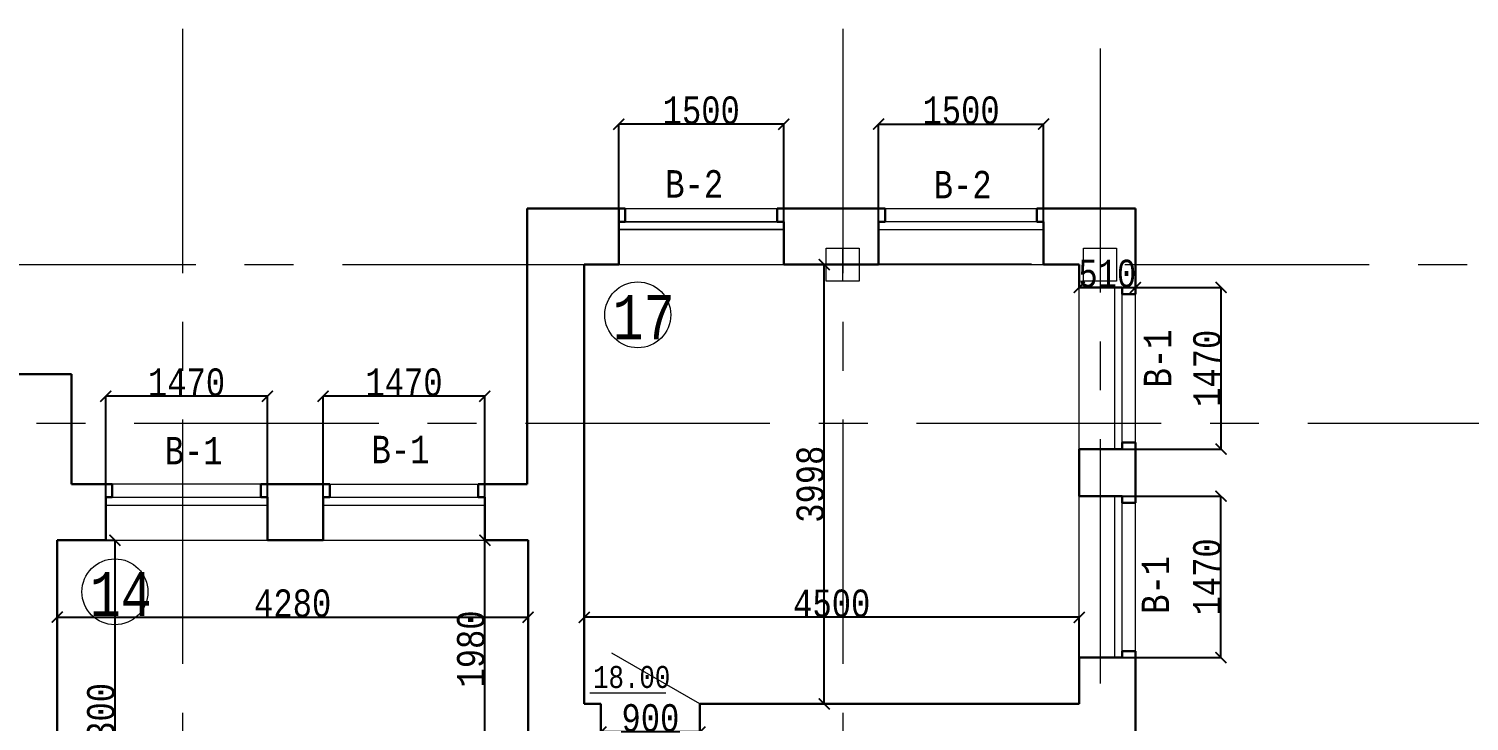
# Model space of a CAD drawing. Header units: millimetres. Extents: x -689206 to 4969298, y -1019800 to 703299.
# Drawn here: x 77044 to 90138, y -204329 to -198029 of the extents above; entities that cross this region are included whole.
import ezdxf

# ---------------------------------------------------------------- set-up
doc = ezdxf.new("R2010")
doc.units = ezdxf.units.MM
doc.linetypes.add('осеваяX2', pattern=[101.6, 63.5, -12.7, 12.7, -12.7])
for name, color, linetype, lineweight in [('ОКНА', 250, 'Continuous', 20), ('РАЗМЕРЫ', 7, 'Continuous', 9), ('Слой1', 7, 'Continuous', 30), ('стены', 7, 'Continuous', 20)]:
    doc.layers.add(name, color=color, linetype=linetype, lineweight=lineweight)
doc.layers.add('четотам', color=7, linetype='Continuous')
doc.styles.add('Аннотативный', font='isocteur.ttf', dxfattribs={"width": 0.7, "height": 250})
doc.dimstyles.new('Аннотативный', dxfattribs={"dimscale": 0, "dimtxt": 250, "dimasz": 100, "dimexe": 1.25, "dimexo": 0.625, "dimtad": 1, "dimdec": 0, "dimtxsty": 'Аннотативный', "dimblk": 'ARCHTICK', "dimcen": 2.5, "dimadec": 0, "dimazin": 0, "dimtfac": 1, "dimtdec": 0, "dimtmove": 0, "dimatfit": 3, "dimfxl": 1, "dimarcsym": 0})

# ---------------------------------------------------------------- blocks, each defined once
blk = doc.blocks.new('_ArchTick')
at = {"color": 0, "linetype": 'ByBlock', "const_width": 0.15}
blk.add_lwpolyline([(-0.5, -0.5), (0.5, 0.5)], dxfattribs=at)
blk = doc.blocks.new('*D2247')
at = {"layer": 'Defpoints', "color": 0, "lineweight": 15, "transparency": 16777216}
for p in [(82407, -198897), (82407, -200172), (83907, -200172)]:
    blk.add_point(p, dxfattribs=at)
at = {"layer": 'стены', "color": 0, "lineweight": -2, "transparency": 16777216}
for p, q in [((82407, -200171), (82407, -198896)), ((83907, -198897), (82407, -198897)), ((83907, -200171), (83907, -198896))]:
    blk.add_line(p, q, dxfattribs=at)
at = {"layer": 'стены', "color": 0, "lineweight": -2, "transparency": 16777216, "xscale": 100, "yscale": 100, "zscale": 100, "rotation": 180}
blk.add_blockref('_ArchTick', (82407, -198897), dxfattribs=at)
at = {"layer": 'стены', "color": 0, "lineweight": -2, "transparency": 16777216, "xscale": 100, "yscale": 100, "zscale": 100}
blk.add_blockref('_ArchTick', (83907, -198897), dxfattribs=at)
at = {"layer": 'стены', "color": 0, "lineweight": 5, "transparency": 16777216, "insert": (83157, -198771), "char_height": 250, "attachment_point": 5, "style": 'Аннотативный'}
blk.add_mtext('1500', dxfattribs=at)
blk = doc.blocks.new('*D2228')
at = {"layer": 'Defpoints', "color": 0, "lineweight": 15, "transparency": 16777216}
for p in [(79720, -201372), (79720, -202682), (81190, -202682)]:
    blk.add_point(p, dxfattribs=at)
at = {"layer": 'стены', "color": 0, "lineweight": -2, "transparency": 16777216}
for p, q in [((79720, -202681), (79720, -201371)), ((81190, -201372), (79720, -201372)), ((81190, -202681), (81190, -201371))]:
    blk.add_line(p, q, dxfattribs=at)
at = {"layer": 'стены', "color": 0, "lineweight": -2, "transparency": 16777216, "xscale": 100, "yscale": 100, "zscale": 100, "rotation": 180}
blk.add_blockref('_ArchTick', (79720, -201372), dxfattribs=at)
at = {"layer": 'стены', "color": 0, "lineweight": -2, "transparency": 16777216, "xscale": 100, "yscale": 100, "zscale": 100}
blk.add_blockref('_ArchTick', (81190, -201372), dxfattribs=at)
at = {"layer": 'стены', "color": 0, "lineweight": 5, "transparency": 16777216, "insert": (80455, -201246), "char_height": 250, "attachment_point": 5, "style": 'Аннотативный'}
blk.add_mtext('1470', dxfattribs=at)
blk = doc.blocks.new('*D2229')
at = {"layer": 'Defpoints', "color": 0, "lineweight": 15, "transparency": 16777216}
for p in [(77743, -201372), (77743, -202682), (79213, -202682)]:
    blk.add_point(p, dxfattribs=at)
at = {"layer": 'стены', "color": 0, "lineweight": -2, "transparency": 16777216}
for p, q in [((77743, -202681), (77743, -201371)), ((79213, -201372), (77743, -201372)), ((79213, -202681), (79213, -201371))]:
    blk.add_line(p, q, dxfattribs=at)
at = {"layer": 'стены', "color": 0, "lineweight": -2, "transparency": 16777216, "xscale": 100, "yscale": 100, "zscale": 100, "rotation": 180}
blk.add_blockref('_ArchTick', (77743, -201372), dxfattribs=at)
at = {"layer": 'стены', "color": 0, "lineweight": -2, "transparency": 16777216, "xscale": 100, "yscale": 100, "zscale": 100}
blk.add_blockref('_ArchTick', (79213, -201372), dxfattribs=at)
at = {"layer": 'стены', "color": 0, "lineweight": 5, "transparency": 16777216, "insert": (78478, -201246), "char_height": 250, "attachment_point": 5, "style": 'Аннотативный'}
blk.add_mtext('1470', dxfattribs=at)
blk = doc.blocks.new('*D2227')
at = {"layer": 'Defpoints', "color": 0, "lineweight": 15, "transparency": 16777216}
for p in [(86269, -198897), (84769, -199784), (86269, -199784)]:
    blk.add_point(p, dxfattribs=at)
at = {"layer": 'стены', "color": 0, "lineweight": -2, "transparency": 16777216}
for p, q in [((84769, -199783), (84769, -198896)), ((84769, -198897), (86269, -198897)), ((86269, -199783), (86269, -198896))]:
    blk.add_line(p, q, dxfattribs=at)
at = {"layer": 'стены', "color": 0, "lineweight": -2, "transparency": 16777216, "xscale": 100, "yscale": 100, "zscale": 100, "rotation": 180}
blk.add_blockref('_ArchTick', (84769, -198897), dxfattribs=at)
at = {"layer": 'стены', "color": 0, "lineweight": -2, "transparency": 16777216, "xscale": 100, "yscale": 100, "zscale": 100}
blk.add_blockref('_ArchTick', (86269, -198897), dxfattribs=at)
at = {"layer": 'стены', "color": 0, "lineweight": 5, "transparency": 16777216, "insert": (85519, -198771), "char_height": 250, "attachment_point": 5, "style": 'Аннотативный'}
blk.add_mtext('1500', dxfattribs=at)
blk = doc.blocks.new('*D2207')
at = {"layer": 'Defpoints', "color": 0, "lineweight": 15, "transparency": 16777216}
for p in [(77303, -202682), (81583, -202682), (81583, -203383)]:
    blk.add_point(p, dxfattribs=at)
at = {"layer": 'РАЗМЕРЫ', "color": 0, "lineweight": -2, "transparency": 16777216}
for p, q in [((77303, -202683), (77303, -203384)), ((81583, -202683), (81583, -203384)), ((77303, -203383), (81583, -203383))]:
    blk.add_line(p, q, dxfattribs=at)
at = {"layer": 'РАЗМЕРЫ', "color": 0, "lineweight": -2, "transparency": 16777216, "xscale": 100, "yscale": 100, "zscale": 100, "rotation": 180}
blk.add_blockref('_ArchTick', (77303, -203383), dxfattribs=at)
at = {"layer": 'РАЗМЕРЫ', "color": 0, "lineweight": -2, "transparency": 16777216, "xscale": 100, "yscale": 100, "zscale": 100}
blk.add_blockref('_ArchTick', (81583, -203383), dxfattribs=at)
at = {"layer": 'РАЗМЕРЫ', "color": 0, "lineweight": 5, "transparency": 16777216, "insert": (79443, -203257), "char_height": 250, "attachment_point": 5, "style": 'Аннотативный'}
blk.add_mtext('4280', dxfattribs=at)
blk = doc.blocks.new('*D2210')
at = {"layer": 'Defpoints', "color": 0, "lineweight": 15, "transparency": 16777216}
for p in [(86593, -202281), (87881, -202281), (86593, -203751)]:
    blk.add_point(p, dxfattribs=at)
at = {"layer": 'РАЗМЕРЫ', "color": 0, "lineweight": -2, "transparency": 16777216}
for p, q in [((86593, -202281), (87882, -202281)), ((87881, -203751), (87881, -202281)), ((86593, -203751), (87882, -203751))]:
    blk.add_line(p, q, dxfattribs=at)
at = {"layer": 'РАЗМЕРЫ', "color": 0, "lineweight": -2, "transparency": 16777216, "xscale": 100, "yscale": 100, "zscale": 100}
for p, rotation in [((87881, -202281), 90), ((87881, -203751), 270)]:
    blk.add_blockref('_ArchTick', p, dxfattribs=dict(at, rotation=rotation))
at = {"layer": 'РАЗМЕРЫ', "color": 0, "lineweight": 5, "transparency": 16777216, "insert": (87755, -203016), "char_height": 250, "attachment_point": 5, "rotation": 90, "style": 'Аннотативный'}
blk.add_mtext('1470', dxfattribs=at)
blk = doc.blocks.new('*D2278')
at = {"layer": 'Defpoints', "color": 0, "lineweight": 15, "transparency": 16777216}
for p in [(86593, -200383), (87882, -200383), (86593, -201853)]:
    blk.add_point(p, dxfattribs=at)
at = {"layer": 'РАЗМЕРЫ', "color": 0, "lineweight": -2, "transparency": 16777216}
for p, q in [((86593, -200383), (87883, -200383)), ((87882, -201853), (87882, -200383)), ((86593, -201853), (87883, -201853))]:
    blk.add_line(p, q, dxfattribs=at)
at = {"layer": 'РАЗМЕРЫ', "color": 0, "lineweight": -2, "transparency": 16777216, "xscale": 100, "yscale": 100, "zscale": 100}
for p, rotation in [((87882, -200383), 90), ((87882, -201853), 270)]:
    blk.add_blockref('_ArchTick', p, dxfattribs=dict(at, rotation=rotation))
at = {"layer": 'РАЗМЕРЫ', "color": 0, "lineweight": 5, "transparency": 16777216, "insert": (87756, -201118), "char_height": 250, "attachment_point": 5, "rotation": 90, "style": 'Аннотативный'}
blk.add_mtext('1470', dxfattribs=at)
blk = doc.blocks.new('*D2332')
at = {"layer": 'Defpoints', "color": 0, "linetype": 'ByBlock', "lineweight": 15, "transparency": 16777216}
for p in [(82245, -204427), (82245, -204427), (83145, -204427)]:
    blk.add_point(p, dxfattribs=at)
at = {"layer": 'РАЗМЕРЫ', "color": 0, "linetype": 'ByBlock', "lineweight": -2, "transparency": 16777216}
for p, q in [((82245, -204426), (82245, -204426)), ((83145, -204427), (82245, -204427)), ((83145, -204426), (83145, -204426))]:
    blk.add_line(p, q, dxfattribs=at)
at = {"layer": 'РАЗМЕРЫ', "color": 0, "linetype": 'ByBlock', "lineweight": -2, "transparency": 16777216, "xscale": 100, "yscale": 100, "zscale": 100, "rotation": 180}
blk.add_blockref('_ArchTick', (82245, -204427), dxfattribs=at)
at = {"layer": 'РАЗМЕРЫ', "color": 0, "linetype": 'ByBlock', "lineweight": -2, "transparency": 16777216, "xscale": 100, "yscale": 100, "zscale": 100}
blk.add_blockref('_ArchTick', (83145, -204427), dxfattribs=at)
at = {"layer": 'РАЗМЕРЫ', "color": 0, "linetype": 'ByBlock', "lineweight": 5, "transparency": 16777216, "insert": (82695, -204301), "char_height": 250, "attachment_point": 5, "style": 'Аннотативный'}
blk.add_mtext('900', dxfattribs=at)
blk = doc.blocks.new('*D2357')
at = {"layer": 'Defpoints', "color": 0, "linetype": 'ByBlock', "lineweight": 15, "transparency": 16777216}
for p in [(86593, -200383), (87103, -200383), (87103, -200383)]:
    blk.add_point(p, dxfattribs=at)
at = {"layer": 'РАЗМЕРЫ', "color": 0, "linetype": 'ByBlock', "lineweight": -2, "transparency": 16777216}
for p, q in [((86593, -200382), (86593, -200382)), ((86593, -200383), (87103, -200383)), ((87103, -200382), (87103, -200382))]:
    blk.add_line(p, q, dxfattribs=at)
at = {"layer": 'РАЗМЕРЫ', "color": 0, "linetype": 'ByBlock', "lineweight": -2, "transparency": 16777216, "xscale": 100, "yscale": 100, "zscale": 100, "rotation": 180}
blk.add_blockref('_ArchTick', (86593, -200383), dxfattribs=at)
at = {"layer": 'РАЗМЕРЫ', "color": 0, "linetype": 'ByBlock', "lineweight": -2, "transparency": 16777216, "xscale": 100, "yscale": 100, "zscale": 100}
blk.add_blockref('_ArchTick', (87103, -200383), dxfattribs=at)
at = {"layer": 'РАЗМЕРЫ', "color": 0, "linetype": 'ByBlock', "lineweight": 20, "transparency": 16777216, "insert": (86848, -200257), "char_height": 250, "attachment_point": 5, "style": 'Аннотативный'}
blk.add_mtext('510', dxfattribs=at)
blk = doc.blocks.new('*D2358')
at = {"layer": 'Defpoints', "color": 0, "linetype": 'ByBlock', "lineweight": 15, "transparency": 16777216}
for p in [(84275, -200174), (86160, -200174), (86593, -204172)]:
    blk.add_point(p, dxfattribs=at)
at = {"layer": 'РАЗМЕРЫ', "color": 0, "linetype": 'ByBlock', "lineweight": -2, "transparency": 16777216}
for p, q in [((86159, -200174), (84274, -200174)), ((84275, -204172), (84275, -200174)), ((86592, -204172), (84274, -204172))]:
    blk.add_line(p, q, dxfattribs=at)
at = {"layer": 'РАЗМЕРЫ', "color": 0, "linetype": 'ByBlock', "lineweight": -2, "transparency": 16777216, "xscale": 100, "yscale": 100, "zscale": 100}
for p, rotation in [((84275, -200174), 90), ((84275, -204172), 270)]:
    blk.add_blockref('_ArchTick', p, dxfattribs=dict(at, rotation=rotation))
at = {"layer": 'РАЗМЕРЫ', "color": 0, "linetype": 'ByBlock', "lineweight": 5, "transparency": 16777216, "insert": (84150, -202173), "char_height": 250, "attachment_point": 5, "rotation": 90, "style": 'Аннотативный'}
blk.add_mtext('3998', dxfattribs=at)
blk = doc.blocks.new('*D2359')
at = {"layer": 'Defpoints', "color": 0, "linetype": 'ByBlock', "lineweight": 15, "transparency": 16777216}
for p in [(82093, -203384), (82093, -204172), (86593, -204172)]:
    blk.add_point(p, dxfattribs=at)
at = {"layer": 'РАЗМЕРЫ', "color": 0, "linetype": 'ByBlock', "lineweight": -2, "transparency": 16777216}
for p, q in [((82093, -204171), (82093, -203383)), ((86593, -203384), (82093, -203384)), ((86593, -204171), (86593, -203383))]:
    blk.add_line(p, q, dxfattribs=at)
at = {"layer": 'РАЗМЕРЫ', "color": 0, "linetype": 'ByBlock', "lineweight": -2, "transparency": 16777216, "xscale": 100, "yscale": 100, "zscale": 100, "rotation": 180}
blk.add_blockref('_ArchTick', (82093, -203384), dxfattribs=at)
at = {"layer": 'РАЗМЕРЫ', "color": 0, "linetype": 'ByBlock', "lineweight": -2, "transparency": 16777216, "xscale": 100, "yscale": 100, "zscale": 100}
blk.add_blockref('_ArchTick', (86593, -203384), dxfattribs=at)
at = {"layer": 'РАЗМЕРЫ', "color": 0, "linetype": 'ByBlock', "lineweight": 5, "transparency": 16777216, "insert": (84343, -203258), "char_height": 250, "attachment_point": 5, "style": 'Аннотативный'}
blk.add_mtext('4500', dxfattribs=at)
blk = doc.blocks.new('*D2380')
at = {"layer": 'Defpoints', "color": 0, "linetype": 'ByBlock', "lineweight": 15, "transparency": 16777216}
for p in [(77303, -202682), (77303, -205982), (77827, -205982)]:
    blk.add_point(p, dxfattribs=at)
at = {"layer": 'РАЗМЕРЫ', "color": 0, "linetype": 'ByBlock', "lineweight": -2, "transparency": 16777216}
for p, q in [((77303, -202682), (77828, -202682)), ((77827, -202682), (77827, -205982)), ((77303, -205982), (77828, -205982))]:
    blk.add_line(p, q, dxfattribs=at)
at = {"layer": 'РАЗМЕРЫ', "color": 0, "linetype": 'ByBlock', "lineweight": -2, "transparency": 16777216, "xscale": 100, "yscale": 100, "zscale": 100}
for p, rotation in [((77827, -202682), 90), ((77827, -205982), 270)]:
    blk.add_blockref('_ArchTick', p, dxfattribs=dict(at, rotation=rotation))
at = {"layer": 'РАЗМЕРЫ', "color": 0, "linetype": 'ByBlock', "lineweight": 5, "transparency": 16777216, "insert": (77701, -204332), "char_height": 250, "attachment_point": 5, "rotation": 90, "style": 'Аннотативный'}
blk.add_mtext('3300', dxfattribs=at)
blk = doc.blocks.new('*D2381')
at = {"layer": 'Defpoints', "color": 0, "linetype": 'ByBlock', "lineweight": 15, "transparency": 16777216}
for p in [(81190, -202682), (81583, -202682), (81583, -204662)]:
    blk.add_point(p, dxfattribs=at)
at = {"layer": 'РАЗМЕРЫ', "color": 0, "linetype": 'ByBlock', "lineweight": -2, "transparency": 16777216}
for p, q in [((81582, -202682), (81189, -202682)), ((81190, -204662), (81190, -202682)), ((81582, -204662), (81189, -204662))]:
    blk.add_line(p, q, dxfattribs=at)
at = {"layer": 'РАЗМЕРЫ', "color": 0, "linetype": 'ByBlock', "lineweight": -2, "transparency": 16777216, "xscale": 100, "yscale": 100, "zscale": 100}
for p, rotation in [((81190, -202682), 90), ((81190, -204662), 270)]:
    blk.add_blockref('_ArchTick', p, dxfattribs=dict(at, rotation=rotation))
at = {"layer": 'РАЗМЕРЫ', "color": 0, "linetype": 'ByBlock', "lineweight": 5, "transparency": 16777216, "insert": (81064, -203672), "char_height": 250, "attachment_point": 5, "rotation": 90, "style": 'Аннотативный'}
blk.add_mtext('1980', dxfattribs=at)

msp = doc.modelspace()

# ---------------------------------------------------------------- linework, layer by layer
at = {"layer": 'ОКНА'}
for p, q in [((86982.8, -200382.8), (86912.8, -200382.8)), ((86982.8, -200442.8), (86982.8, -200382.8)), ((86982.8, -202280.8), (86912.8, -202280.8)), ((86982.8, -202340.8), (86982.8, -202280.8))]:
    msp.add_line(p, q, dxfattribs=at)
at = {"layer": 'ОКНА', "lineweight": 13}
for p, q in [((86912.8, -200382.8), (86912.8, -201852.8)), ((86982.8, -201792.8), (86982.8, -200442.8)), ((86912.8, -202280.8), (86912.8, -203750.8)), ((86982.8, -203690.8), (86982.8, -202340.8))]:
    msp.add_line(p, q, dxfattribs=at)
at = {"layer": 'РАЗМЕРЫ', "lineweight": 15}
for p, q in [((86592.8, -201852.8), (86592.8, -200382.8)), ((87102.8, -201792.8), (87102.8, -200442.8)), ((86592.8, -203750.8), (86592.8, -202280.8)), ((87102.8, -203690.8), (87102.8, -202340.8))]:
    msp.add_line(p, q, dxfattribs=at)
at = {"layer": 'РАЗМЕРЫ'}
msp.add_line((82144.4, -204069.5), (82833.7, -204069.5), dxfattribs=at)
at = {"layer": 'Слой1'}
for p, q in [((86592.8, -200382.8), (86982.8, -200382.8)), ((86982.8, -200382.8), (86982.8, -200442.8)), ((86982.8, -200442.8), (87102.8, -200442.8)), ((87102.8, -200442.8), (86982.8, -200442.8)), ((86982.8, -201852.8), (86592.8, -201852.8)), ((87102.8, -201792.8), (86982.8, -201792.8)), ((86982.8, -201792.8), (86982.8, -201852.8)), ((87102.8, -201852.8), (87102.8, -201792.8)), ((86592.8, -202280.8), (86982.8, -202280.8)), ((86982.8, -202280.8), (86982.8, -202340.8)), ((86982.8, -202340.8), (87102.8, -202340.8)), ((87102.8, -202340.8), (86982.8, -202340.8)), ((87102.8, -203690.8), (86982.8, -203690.8)), ((86982.8, -203690.8), (86982.8, -203750.8)), ((86982.8, -203750.8), (86592.8, -203750.8))]:
    msp.add_line(p, q, dxfattribs=at)
at = {"layer": 'стены', "linetype": 'осеваяX2', "lineweight": 5, "ltscale": 35}
for p, q in [((78442.7, -198028.6), (78442.7, -243631.8)), ((84442.7, -198028.6), (84442.7, -241531.8)), ((86782.8, -198206.7), (86782.8, -243631.8)), ((65670.8, -200174.1), (108442.7, -200174.1)), ((42442.7, -201617.7), (108442.7, -201617.7))]:
    msp.add_line(p, q, dxfattribs=at)
at = {"layer": 'стены', "lineweight": 30}
for p, q in [((81574.8, -199664.1), (81574.8, -202172.1)), ((81574.8, -199664.1), (82466.7, -199664.1)), ((82466.7, -199784.1), (82466.7, -199664.1)), ((83846.7, -199784.1), (83846.7, -199664.1)), ((84828.8, -199664.1), (83846.7, -199664.1)), ((84828.8, -199784.1), (84828.8, -199664.1)), ((86208.8, -199784.1), (86208.8, -199664.1)), ((86208.8, -199664.1), (87102.8, -199664.1)), ((87102.8, -200442.8), (87102.8, -199664.1)), ((82406.7, -200172.1), (82406.7, -199784.1)), ((82406.7, -199784.1), (82466.7, -199784.1)), ((83906.7, -199784.1), (83846.7, -199784.1)), ((83906.7, -200172.1), (83906.7, -199784.1)), ((84768.8, -200172.1), (84768.8, -199784.1)), ((84768.8, -199784.1), (84828.8, -199784.1)), ((86268.8, -199784.1), (86208.8, -199784.1)), ((86268.8, -200172.1), (86268.8, -199784.1)), ((82092.8, -200172.1), (82092.8, -204172.1)), ((82406.7, -200172.1), (82092.8, -200172.1)), ((83906.7, -200172.1), (84768.8, -200172.1)), ((86268.8, -200172.1), (86592.8, -200172.1)), ((86592.8, -200172.1), (86592.8, -200382.8)), ((87102.8, -200442.8), (87102.8, -200172.1)), ((76014.6, -201172.1), (77432.8, -201172.1)), ((77072.8, -201172.1), (77432.8, -201172.1)), ((77432.8, -202172.1), (77432.8, -201172.1)), ((86592.8, -201852.8), (86592.8, -202280.8)), ((87102.8, -202340.8), (87102.8, -201792.8)), ((87102.8, -202340.8), (87102.8, -201792.8)), ((77803, -202172.1), (77432.8, -202172.1)), ((77803, -202292.1), (77803, -202172.1)), ((79153, -202292.1), (79153, -202172.1)), ((79779.8, -202172.1), (79153, -202172.1)), ((79779.8, -202292.1), (79779.8, -202172.1)), ((81129.8, -202292.1), (81129.8, -202172.1)), ((81129.8, -202172.1), (81574.8, -202172.1)), ((77743, -202292.1), (77803, -202292.1)), ((77743, -202292.1), (77743, -202682.1)), ((79153, -202292.1), (79213, -202292.1)), ((79213, -202292.1), (79213, -202682.1)), ((79719.8, -202292.1), (79779.8, -202292.1)), ((79719.8, -202292.1), (79719.8, -202682.1)), ((81129.8, -202292.1), (81189.8, -202292.1)), ((81189.8, -202292.1), (81189.8, -202682.1)), ((77302.8, -205982.1), (77302.8, -202682.1)), ((77743, -202682.1), (77302.8, -202682.1)), ((79719.8, -202682.1), (79213, -202682.1)), ((81582.8, -202682.1), (81189.8, -202682.1)), ((81582.8, -204662.1), (81582.8, -202682.1)), ((87102.8, -204682.1), (87102.8, -203690.8)), ((87102.8, -204760.2), (87102.8, -203690.8)), ((86592.8, -203750.8), (86592.8, -204172.1)), ((82092.8, -204172.1), (82244.8, -204172.1)), ((82244.8, -204172.1), (82244.8, -204682.1)), ((83144.8, -204172.1), (86592.8, -204172.1)), ((86592.8, -204172.1), (83144.8, -204172.1)), ((83144.8, -204172.1), (83144.8, -204682.1))]:
    msp.add_line(p, q, dxfattribs=at)
at = {"layer": 'стены', "color": 7, "lineweight": 25, "true_color": 0xffffff}
for p, q in [((82406.7, -199664.1), (82406.7, -199784.1)), ((82466.7, -199784.1), (82466.7, -199664.1)), ((83846.7, -199784.1), (83846.7, -199664.1)), ((82406.7, -199784.1), (82466.7, -199784.1)), ((83906.7, -199784.1), (83846.7, -199784.1)), ((83906.7, -199784.1), (83906.7, -199854.1))]:
    msp.add_line(p, q, dxfattribs=at)
at = {"layer": 'стены', "lineweight": 15}
for p, q in [((82466.7, -199664.1), (83846.7, -199664.1)), ((82406.7, -200172.1), (83906.7, -200172.1))]:
    msp.add_line(p, q, dxfattribs=at)
at = {"layer": 'стены', "lineweight": 13}
for p, q in [((84828.8, -199664.1), (86208.8, -199664.1)), ((82406.7, -199784.1), (83906.7, -199784.1)), ((83846.7, -199784.1), (82406.7, -199784.1)), ((86208.8, -199784.1), (84768.8, -199784.1)), ((83906.7, -199854.1), (82406.7, -199854.1)), ((82406.7, -199854.1), (83906.7, -199854.1)), ((84768.8, -199854.1), (86268.8, -199854.1)), ((84768.8, -200172.1), (86268.8, -200172.1)), ((79153, -202172.1), (77803, -202172.1)), ((79779.8, -202172.1), (81129.8, -202172.1)), ((77743, -202362.1), (79213, -202362.1)), ((77803, -202292.1), (79153, -202292.1)), ((79719.8, -202362.1), (81189.8, -202362.1)), ((79779.8, -202292.1), (81129.8, -202292.1)), ((77743, -202682.1), (79213, -202682.1)), ((79719.8, -202682.1), (81189.8, -202682.1))]:
    msp.add_line(p, q, dxfattribs=at)
at = {"layer": 'стены', "color": 152, "lineweight": 30, "true_color": 0x2776bb}
for p, q in [((82406.7, -200172.1), (82406.7, -199814.1)), ((83906.7, -200172.1), (83906.7, -199814.1)), ((86952.8, -200382.8), (86592.8, -200382.8)), ((86592.8, -201852.8), (86952.8, -201852.8)), ((86952.8, -202280.8), (86592.8, -202280.8)), ((86952.8, -202280.8), (86592.8, -202280.8)), ((77743, -202682.1), (77743, -202322.1)), ((79213, -202322.1), (79213, -202682.1)), ((79719.8, -202682.1), (79719.8, -202322.1)), ((81189.8, -202322.1), (81189.8, -202682.1)), ((86592.8, -203750.8), (86952.8, -203750.8)), ((86592.8, -203750.8), (86952.8, -203750.8))]:
    msp.add_line(p, q, dxfattribs=at)
at = {"layer": 'стены', "lineweight": 25}
msp.add_line((82406.7, -200172.1), (82406.7, -199917.1), dxfattribs=at)
at = {"layer": 'стены', "color": 152, "lineweight": 25, "true_color": 0x2776bb}
for p, q in [((84768.8, -200172.1), (84768.8, -199917.1)), ((87102.8, -202340.8), (87102.8, -202142.7))]:
    msp.add_line(p, q, dxfattribs=at)
at = {"layer": 'стены'}
for p, q in [((84442.7, -200324.1), (84442.7, -200024.1)), ((84292.7, -200174.1), (84592.7, -200174.1)), ((82092.8, -204172.1), (82244.8, -204172.1))]:
    msp.add_line(p, q, dxfattribs=at)
at = {"layer": 'стены', "color": 7, "lineweight": 30, "true_color": 0xffffff}
msp.add_line((81189.8, -202682.1), (81582.8, -202682.1), dxfattribs=at)
at = {"layer": 'стены', "lineweight": 9}
msp.add_line((83144.8, -204172.1), (82344.1, -203709.8), dxfattribs=at)
at = {"layer": 'стены', "lineweight": 20}
for points in [[(84292.7, -200024.1), (84592.7, -200024.1), (84592.7, -200324.1), (84292.7, -200324.1)], [(86632.8, -200026.1), (86932.8, -200026.1), (86932.8, -200326.1), (86632.8, -200326.1)]]:
    msp.add_lwpolyline(points, close=True, dxfattribs=at)
at = {"layer": 'четотам', "lineweight": 13}
for centre in [(82580, -200631.8), (77826.8, -203151.8)]:
    msp.add_circle(centre, 300, dxfattribs=at)

# ---------------------------------------------------------------- texts
at = {"layer": 'РАЗМЕРЫ', "lineweight": 20, "ltscale": 150, "char_height": 250, "width": 922.913, "attachment_point": 1, "style": 'Аннотативный'}
for s, insert in [('В-2', (82830, -199315.1)), ('В-2', (85270, -199321.8)), ('В-1', (78280, -201741.8)), ('В-1', (80160, -201731.8))]:
    msp.add_mtext(s, dxfattribs=dict(at, insert=insert))
at = {"layer": 'РАЗМЕРЫ', "lineweight": 13, "ltscale": 150, "char_height": 401.1, "width": 1460, "attachment_point": 1, "style": 'Аннотативный'}
for s, insert in [('17', (82352, -200451.9)), ('14', (77598.8, -202971.9))]:
    msp.add_mtext(s, dxfattribs=dict(at, insert=insert))
at = {"layer": 'РАЗМЕРЫ', "lineweight": 20, "ltscale": 150, "char_height": 250, "width": 922.913, "attachment_point": 1, "rotation": 90, "style": 'Аннотативный'}
for insert in [(87180, -201291.8), (87160, -203351.8)]:
    msp.add_mtext('В-1', dxfattribs=dict(at, insert=insert))
at = {"layer": 'РАЗМЕРЫ', "insert": (82173.7, -203826.7), "char_height": 200, "width": 656.117, "attachment_point": 1, "style": 'Аннотативный'}
msp.add_mtext('18.00', dxfattribs=at)

# ---------------------------------------------------------------- dimensions: what is measured, and where the dimension line sits
at = {"layer": 'РАЗМЕРЫ', "linetype": 'ByBlock', "lineweight": 5}
for base, p1, p2, picture, middle in [((84275.5, -200174.1), (86592.8, -204172.1), (86160, -200174.1), '*D2358', (84149.9, -202173.1)), ((77826.8, -205982.1), (77302.8, -202682.1), (77302.8, -205982.1), '*D2380', (77701.1, -204332.1)), ((81189.8, -202682.1), (81582.8, -204662.1), (81582.8, -202682.1), '*D2381', (81064.1, -203672.1))]:
    dim = msp.add_linear_dim(base=base, p1=p1, p2=p2, angle=90, dimstyle='Аннотативный', dxfattribs=at)
    dim.commit()
    dim.dimension.update_dxf_attribs({"geometry": picture, "text_midpoint": middle})
at = {"layer": 'РАЗМЕРЫ', "linetype": 'ByBlock', "lineweight": 20}
dim = msp.add_linear_dim(base=(87102.8, -200382.8), p1=(86592.8, -200382.8), p2=(87102.8, -200382.8), dimstyle='Аннотативный', dxfattribs=at)
dim.commit()
dim.dimension.update_dxf_attribs({"geometry": '*D2357', "text_midpoint": (86847.8, -200257.2)})
at = {"layer": 'РАЗМЕРЫ', "lineweight": 5}
for base, p1, p2, picture, middle in [((87881.9, -200382.8), (86592.8, -201852.8), (86592.8, -200382.8), '*D2278', (87756.3, -201117.8)), ((87880.6, -202280.8), (86592.8, -203750.8), (86592.8, -202280.8), '*D2210', (87755, -203015.8))]:
    dim = msp.add_linear_dim(base=base, p1=p1, p2=p2, angle=90, dimstyle='Аннотативный', dxfattribs=at)
    dim.commit()
    dim.dimension.update_dxf_attribs({"geometry": picture, "text_midpoint": middle})
dim = msp.add_linear_dim(base=(81582.8, -203382.8), p1=(77302.8, -202682.1), p2=(81582.8, -202682.1), dimstyle='Аннотативный', dxfattribs=at)
dim.commit()
dim.dimension.update_dxf_attribs({"geometry": '*D2207', "text_midpoint": (79442.8, -203257.2)})
at = {"layer": 'РАЗМЕРЫ', "linetype": 'ByBlock', "lineweight": 5}
dim = msp.add_linear_dim(base=(82092.8, -203384.1), p1=(86592.8, -204172.1), p2=(82092.8, -204172.1), dimstyle='Аннотативный', dxfattribs=at)
dim.commit()
dim.dimension.update_dxf_attribs({"geometry": '*D2359', "text_midpoint": (84342.8, -203258.5)})
at = {"layer": 'РАЗМЕРЫ', "color": 18, "linetype": 'ByBlock', "lineweight": 5, "true_color": 0x000000}
dim = msp.add_linear_dim(base=(82244.8, -204427.1), p1=(83144.8, -204427.1), p2=(82244.8, -204427.1), dimstyle='Аннотативный', dxfattribs=at)
dim.commit()
dim.dimension.update_dxf_attribs({"geometry": '*D2332', "text_midpoint": (82694.8, -204301.5)})
at = {"layer": 'стены', "lineweight": 5}
for base, p1, p2, picture, middle in [((82406.7, -198896.9), (83906.7, -200172.1), (82406.7, -200172.1), '*D2247', (83156.7, -198771.2)), ((86268.8, -198896.9), (84768.8, -199784.1), (86268.8, -199784.1), '*D2227', (85518.8, -198771.2)), ((77743, -201372.1), (79213, -202682.1), (77743, -202682.1), '*D2229', (78478, -201246.5)), ((79719.8, -201372.1), (81189.8, -202682.1), (79719.8, -202682.1), '*D2228', (80454.8, -201246.5))]:
    dim = msp.add_linear_dim(base=base, p1=p1, p2=p2, dimstyle='Аннотативный', dxfattribs=at)
    dim.commit()
    dim.dimension.update_dxf_attribs({"geometry": picture, "text_midpoint": middle})

doc.saveas('drawing.dxf')
